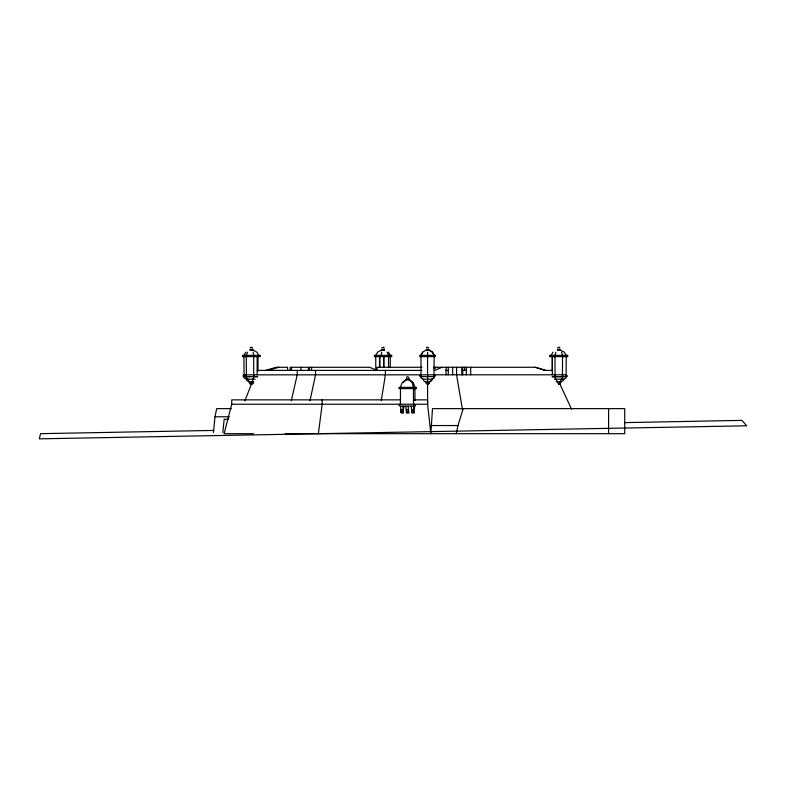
<?xml version="1.0" encoding="UTF-8"?>
<svg xmlns="http://www.w3.org/2000/svg" width="786" height="786" viewBox="0 0 786 786"><rect width="100%" height="100%" fill="white"/><g stroke="black" fill="none" stroke-linecap="round" stroke-linejoin="round"><path stroke-width="1.18" d="M427.574 352.167L427.564 384.197L426.376 383.843L425.373 381.691L424.185 381.338L423.192 379.186L421.188 377.899M427.584 376.612L427.584 376.091M285.171 433.685L624.723 433.685L624.723 408.632L432.497 408.632L430.836 433.685L427.594 404.24L427.574 383.381M403.739 408.445L403.857 406.146M414.428 409.594L414.605 406.146L400.438 406.146L399.121 405.566L399.652 404.328L400.438 404.269L400.438 388.608M213.419 432.477L215 416.776L216.7 408.632L231.29 408.632M222.831 432.487L224.167 419.282L228.677 419.282M318.359 433.685L322.181 404.24L322.181 399.858M381.279 355.37L381.721 352.167M429.569 382.91L427.564 384.197L428.753 383.843L429.755 381.691L431.76 380.404L431.946 379.186L433.951 377.899L434.137 356.628M381.259 400.713L385.405 374.794L385.405 370.412M566.254 356.628L566.038 377.899L563.729 379.186L563.513 380.404L561.204 381.691L560.045 383.843L558.669 384.197L555.073 377.899L554.975 356.628M456.244 433.685L457.953 425.54L463.19 408.632M309.998 400.713L315.559 374.794L315.559 370.412M291.292 400.713L297.226 374.794L297.226 370.412M400.634 399.858L231.723 399.858L231.723 404.24L224.108 433.685L253.485 433.685M554.975 355.37L555.908 352.167M400.438 387.351L402.118 382.654L405.605 379.844M244.908 400.84L252.404 381.593M246.273 355.37L247.561 352.167M559.337 383.843L559.799 382.91M422.662 352.167L420.991 355.37L422.671 352.167L425.757 350.291M375.767 355.37L377.614 352.167L381.033 350.291M243.915 355.37L245.802 352.167M551.084 355.37L553.02 352.167M420.991 374.794L419.979 375.384L420.382 376.612L434.746 376.612L435.149 375.384L434.137 374.794M431.76 380.404L429.755 381.691L425.373 381.691M433.941 377.899L431.946 379.186L423.192 379.186M253.603 382.91L252.679 383.843L249.987 383.843L248.857 381.691L246.598 380.404L246.391 379.186L244.122 377.899L243.915 356.628M403.238 382.654L406.028 379.844M381.878 347.805L383.509 347.157L384.187 347.805M250.174 347.805L250.852 347.157L252.502 347.805M406.509 377.349L407.207 376.71L408.877 377.349M426.376 347.805L427.073 347.157L428.753 347.805M557.48 347.805L559.16 347.157L559.858 347.805M558.669 384.197L562.442 377.899L562.55 356.628M433.97 368.624L437.134 367.278M434.687 370.412L442.056 367.278M252.257 383.843L250.42 383.843L247.963 379.186L246.411 377.899L246.273 356.628M265.432 370.412L276.171 367.278L287.597 367.278L287.597 370.412M268.134 370.412L278.873 367.278M554.975 374.794L554.395 375.384L554.975 376.681M246.273 374.794L245.478 375.384L245.802 376.612L249.987 376.681M434.127 376.671L434.737 376.612M414.458 406.146L415.637 405.566L414.458 404.269M213.831 430.423L40.548 433.666L39.3 438.843L746.7 425.796L741.846 420.372L624.644 422.622M421.895 367.278L376.975 367.278L376.975 370.501M433.469 367.278L535.561 367.278L545.513 370.412M257.15 370.412L421.836 370.412M445.819 370.412L448.275 370.412M462.197 370.412L466.363 370.412M543.509 370.412L552.322 370.412M562.55 374.794L562.914 376.612L552.057 376.681L566.254 376.671L567.433 376.091L566.254 374.794L243.228 374.853L243.228 376.612L257.739 376.671L253.691 376.671L251.766 383.843L251.333 384.197L250.616 382.91M246.391 379.186L255.155 379.186M554.484 379.186L563.729 379.186M248.857 381.691L253.809 381.691M556.144 381.691L561.204 381.691M414.114 399.858L427.594 399.858L427.594 404.24L231.723 404.24M400.821 409.594L403.12 409.594L403.503 413.043L401.204 413.043L400.438 406.146M406.195 409.594L408.494 409.594L408.877 413.043L406.578 413.043L405.812 406.146M411.569 409.594L413.868 409.594L414.251 413.043L411.952 413.043L411.186 406.146M400.889 411.186L403.198 411.186M406.264 411.186L408.573 411.186M411.638 411.186L413.937 411.186M401.027 412.395L403.326 412.395M406.401 412.395L408.7 412.395M411.776 412.395L414.075 412.395M215 416.776L229.394 416.776M430.925 425.54L457.953 425.54M243.915 376.671L246.273 376.681M421.178 377.899L421.001 376.671L419.979 376.091M253.691 374.794L253.691 376.671L253.691 356.628M535.138 367.278L545.307 370.412M560.752 350.291L564.328 352.167L566.254 355.37M253.377 350.291L256.875 352.167L258.761 355.37M409.781 379.844L413.269 382.654L414.949 387.351M377.251 370.412L369.489 367.278L309.399 367.278L309.399 370.412M409.359 379.844L412.149 382.654L413.485 387.351M434.737 374.853L435.149 375.384M388.451 352.167L390.298 355.37M559.72 383.686L571.618 409.241M387.144 352.167L388.539 355.37M561.568 352.167L562.55 355.37M413.868 409.594L413.485 406.146L414.536 404.849L413.485 404.269L413.485 388.608M408.494 409.594L408.111 406.146M403.12 409.594L402.737 406.146M253.092 352.167L253.691 355.37M462.492 409.653L456.558 374.794L456.558 367.278M427.584 374.794L427.584 375.384M608.59 408.632L608.59 433.685M563.297 355.37L563.297 356.628M554.268 355.37L554.268 356.628M552.322 374.794L552.322 356.628L552.263 371.159M470.706 367.278L470.706 374.794M466.363 367.278L466.363 374.794M464.644 367.278L464.644 370.412M462.699 367.278L462.699 374.794M461.795 367.278L461.795 374.794M452.677 367.278L452.677 374.794M448.275 367.278L448.275 374.794M446.084 367.278L446.084 374.794M420.991 356.628L420.991 376.681M414.949 388.608L414.949 400.654M414.595 387.351L414.595 388.608M408.749 378.901L408.749 379.844M406.637 378.901L406.637 379.844M390.298 356.628L390.298 367.524M389.591 355.37L389.591 356.628M388.539 356.628L388.539 367.524M383.922 349.357L383.922 350.291M383.922 356.628L383.922 367.524M383.588 356.628L383.588 367.524M380.935 355.37L380.935 356.628M379.864 356.628L379.864 367.524M379.52 356.628L379.52 367.524M375.767 356.628L375.767 369.951M311.58 367.278L311.58 370.412M309.468 367.278L309.468 370.501M308.426 370.412L308.426 367.278L290.201 367.278L290.201 370.412M300.95 367.278L300.95 370.501M291.547 367.278L291.547 370.412M258.005 356.628L258.005 371.159M257.15 356.628L257.15 374.794M254.143 355.37L254.143 356.628M252.257 349.357L252.257 350.291M245.311 355.37L245.311 356.628M252.758 349.357L249.919 349.357L249.919 350.291L252.758 350.291L252.758 349.357M384.472 349.357L381.593 349.357L381.593 350.291L384.472 350.291L384.472 349.357M428.763 349.357L426.376 349.357L426.366 350.291L428.763 350.291L428.763 349.357M559.887 349.357L557.461 349.357L557.49 350.291L559.887 350.291L559.887 349.357M260.176 355.37L242.501 355.37L242.501 356.628L260.176 356.628L260.176 355.37M391.683 355.37L374.382 355.37L374.382 356.628L391.683 356.628L391.683 355.37M435.395 355.37L419.744 355.37L419.744 356.628L435.395 356.628L435.375 355.37M567.698 355.37L549.64 355.37L549.64 356.628L567.698 356.628L567.698 355.37M409.015 378.901L406.372 378.901L406.372 379.844L409.015 379.844L409.015 378.901M416.334 387.351L399.052 387.351L399.052 388.608L416.334 388.608L416.334 387.351M432.467 352.167L429.372 350.291L432.457 352.167L434.137 355.37L432.457 352.167"/></g></svg>
